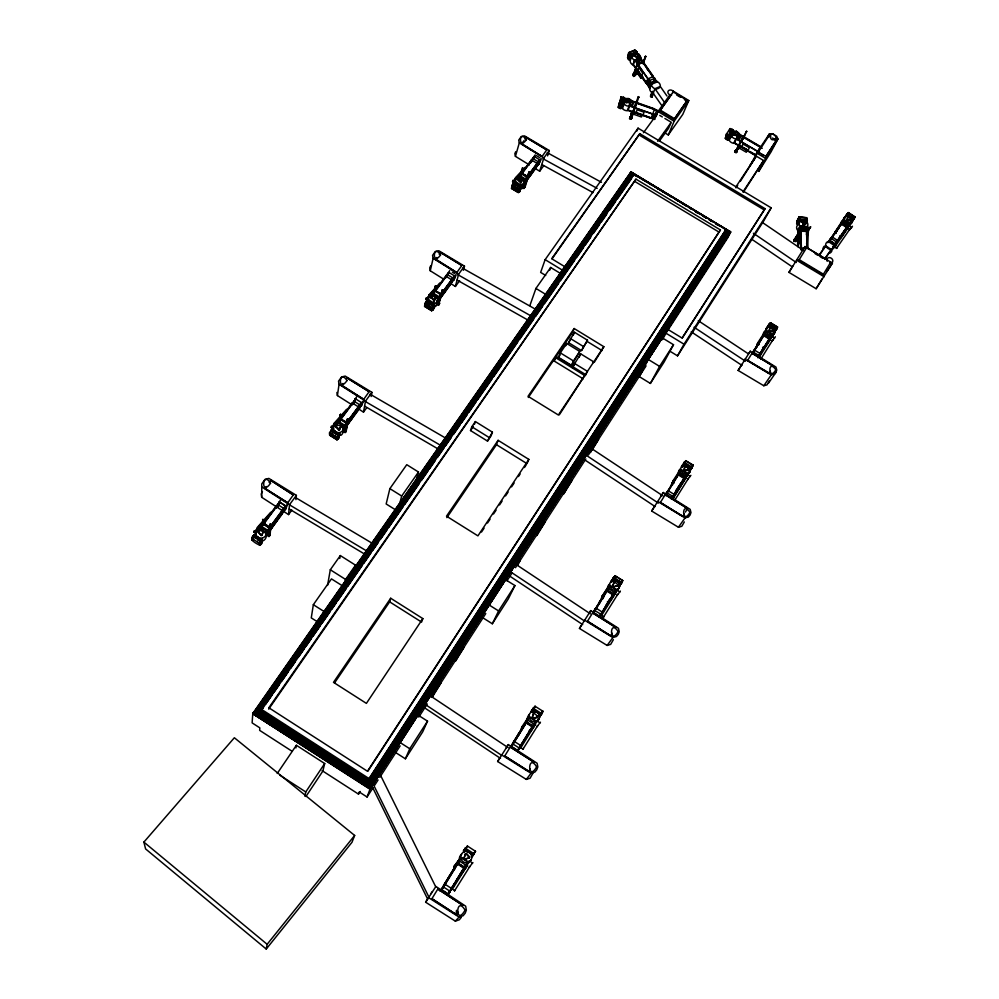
<?xml version="1.0" encoding="UTF-8"?>
<svg xmlns="http://www.w3.org/2000/svg" width="999" height="999" viewBox="0 0 999 999"><rect width="100%" height="100%" fill="white"/><g stroke="black" fill="none" stroke-linecap="round" stroke-linejoin="round"><path stroke-width="1.5" d="M628.521 102.323L627.609 102.285M322.065 770.616L358.491 794.105L359.24 791.97L367.058 797.002L370.08 788.935L369.056 778.583L726.285 229.108L368.693 779.57L261.288 710.414L252.797 713.373L252.123 722.889L259.84 727.871L259.64 730.356L292.158 751.323M353.733 403.658L354.021 400.736L353.097 403.571M354.782 402.247L354.92 399.213L353.921 403.633M647.19 84.391L648.513 79.183M253.883 532.205L253.933 530.968M647.914 85.714L649.4 80.457M650.187 81.955L648.838 87.063L650.187 81.806M654.832 78.184L654.095 80.857L654.657 78.372M256.131 534.04L256.268 531.206L260.677 528.084A5.969 5.532 0 0 1 266.496 532.842L266.283 536.001A5.932 5.507 -0.2 0 1 261.176 541.383M360.139 404.558L360.102 407.642L361.151 403.271L361.176 406.168L361.313 403.221L360.127 407.654L360.152 404.583L359.091 409.066L359.091 405.981L358.291 408.928M358.916 408.978L359.091 405.981L357.917 410.339M257.53 542.057L257.592 540.971M258.242 532.355L258.566 530.706L263.499 530.531L261.95 535.377L261.151 535.514L258.242 532.355L258.566 530.706M258.941 530.382L261.925 525.961M277.048 507.18L261.713 497.315L261.775 483.878L265.01 479.37L268.843 478.396L296.378 495.367L295.916 499.637M259.415 543.206L259.865 545.167L259.415 543.206L261.863 539.76L254.146 534.852C247.677 539.535 255.956 543.369 259.852 545.292L261.688 542.694L261.863 539.76M261.151 535.514L258.291 531.431M253.396 538.673L252.173 540.397L251.698 538.286L261.076 544.443L261.363 539.697M262.075 527.509L262.912 519.38L263.299 524.3M261.401 542.382L262.35 538.174L262.088 543.069L261.076 544.443M261.201 542.382L261.663 539.76L259.103 543.131L259.565 544.979M261.95 535.377L263.499 530.531M262.562 525.536L262.912 519.38M262.899 524.85L263.574 519.792M264.985 488.424L287.749 502.797L264.985 488.424L266.383 486.538M262.912 530.881L262.962 529.945M264.922 523.376L265.035 521.528M270.754 480.369L293.444 495.029L270.754 480.369L269.168 482.505M268.069 534.815L265.771 533.603M268.843 533.978L267.632 535.839L268.431 534.765M270.217 524.025L269.118 534.477L270.217 524.025L270.879 524.438L270.13 535.039L268.931 536.675L270.18 534.315M270.642 513.511L270.729 512.262L257.068 527.684L257.005 528.921L270.654 513.386M267.12 533.716L269.742 535.377L270.879 524.438M275.437 522.227L270.117 530.569M629.432 175.012L630.856 172.015L633.441 175.886L634.29 173.814L261.288 710.414L263.062 707.854M806.63 243.968L807.916 228.609M807.279 245.554L808.466 230.607M280.582 500.024L279.171 501.935L278.908 505.132L278.783 502.522L279.133 505.194M282.592 510.739L265.959 533.279L259.178 528.958L275.849 506.456L282.592 510.739L282.317 513.836L265.759 536.288M283.903 508.479L265.871 532.917L259.653 528.958L277.722 504.557L283.903 508.479L283.641 511.413L266.583 534.552M287.312 504.295L285.901 506.206L285.614 509.378L287.213 505.357M635.963 179.146L268.831 707.779L268.706 709.115L635.963 179.146L720.416 229.932L367.907 771.103M283.441 511.288L288.561 514.585L289.51 504.72L296.378 495.367M427.072 300.412L424.95 303.409L424.612 306.418L431.78 310.851L433.379 308.579L434.627 303.546L428.596 299.812L425.187 303.733L424.925 306.443L431.543 310.527L431.843 307.842L433.966 304.845M620.441 101.249L621.091 96.866L624.6 97.89L620.791 108.741L619.355 108.229L622.926 98.064L625.774 99.151L622.527 108.342L621.091 107.855M329.682 435.227L329.583 432.679L331.893 429.458L339.385 434.153L338.861 437.45L337.138 439.91L329.682 435.227L329.583 432.679L337.075 437.387C337.25 443.693 336.326 434.265 339.385 434.153M331.168 427.522L331.368 426.136M331.031 433.067L330.856 434.303L332.754 433.991M332.242 429.982L333.529 428.746M351.76 404.67L337.425 395.567L339.048 384.328L338.524 381.181L341.546 376.973L345.204 376.086L371.928 392.357L371.141 396.516M332.867 430.519L333.216 428.146A5.732 5.195 8.8 0 1 338.049 423.126A5.732 5.195 8.7 0 1 343.706 427.672L343.132 431.231A5.707 5.17 8.7 0 1 340.884 435.327M369.131 391.695L347.078 377.972L369.131 391.695L363.736 399.313L341.646 385.564L343.019 383.429M335.826 427.072L336.226 425.349L340.959 425.237L339.435 429.945L338.673 430.07L335.826 427.072L336.226 425.349M334.865 436.825L335.052 435.589M338.049 423.126L333.828 426.086L333.366 429.283L331.193 427.385L346.503 410.527M338.986 422.327L340.509 414.298L341.159 414.697L340.372 419.767M339.585 420.404L340.509 414.298M339.76 421.803L341.159 414.697M338.673 430.07L338.836 429.033L335.976 426.024M339.435 429.945L340.959 425.237M330.257 434.078L338.286 439.123L339.772 434.39L331.705 429.333L330.756 430.619M340.434 424.687L340.272 425.736L343.094 427.759L359.94 404.932L353.946 401.186L337.05 423.963M339.31 435.851L339.81 432.692L338.199 435.601L331.293 431.268L332.53 430.157M342.395 585.814L331.468 578.896L313.336 604.695L311.276 617.894L317.245 621.69M339.772 434.39L338.286 439.123M620.953 108.242L618.319 107.505L621.091 96.866L620.379 101.423M445.916 277.635L446.316 275.262M344.967 430.144L343.806 431.93L344.555 430.919L345.816 431.718L346.228 430.931M446.878 276.336L447.215 274.101M447.852 275.037L448.376 272.777M347.602 418.743L345.404 430.394L347.602 418.743L348.239 419.143L346.191 431.206M346.528 426.411L351.648 418.369L351.411 419.792M348.239 419.143L345.954 431.331L343.419 429.745L359.353 408.229L359.94 404.932M347.627 423.151L347.465 423.788M348.326 423.376L348.676 421.303L353.184 415.197L352.822 417.282M351.798 405.257L352.185 402.934L358.728 407.03L358.117 410.502L342.657 431.481M350.437 419.355L350.799 418.856M353.571 403.384L353.946 401.186M295.929 747.914L296.366 745.279L324.7 763.536L322.839 771.116L305.931 796.515M354.695 402.272L355.294 398.701L356.618 396.928M452.36 279.021L451.873 282.53L452.435 279.183M451.748 282.455L454.383 276.461L453.821 279.882M453.658 279.857L454.258 276.386L452.834 281.231M327.56 585.426L330.307 569.767L340.322 555.569L355.532 565.184L354.608 569.467M361.101 404.533L361.476 402.46L344.655 425.237L339.086 421.74L355.944 399.001M363.149 401.011L361.201 406.343L362.937 402.197M363.736 399.313L341.695 385.189M358.279 408.803L363.499 412.112L365.509 401.099L371.928 392.357M266.246 949.05L267.145 944.292L354.657 835.451L234.353 737.749L143.893 842.095L145.592 848.925L266.246 949.05L351.998 842.282L354.657 835.451M339.772 558.466L340.322 555.569M275.924 508.291L276.523 505.569L276.061 508.379M277.06 506.743L277.61 504.045L277.909 506.53M277.922 506.518L278.733 502.634M278.059 506.605L278.696 502.647M512.45 185.402L511.838 188.474L518.231 192.357L518.856 189.298L521.441 185.315L515.609 181.781L512.45 185.402L518.856 189.298M794.455 240.921L794.63 240.085L795.941 240.235L795.391 241.696L795.329 240.11M794.205 239.648L794.03 240.484L795.354 240.634M283.067 509.852L282.23 513.761L284.066 508.141L283.204 512.237M344.955 582.467L345.567 579.432L355.532 565.184M284.066 508.229C284.39 515.334 285.851 505.394 285.327 506.793M519.93 190.572L518.444 192.682L511.525 188.486L512.225 185.065L514.21 182.293M304.857 796.215L305.769 791.945L324.7 763.536M630.669 55.145L629.07 59.515L627.584 57.667L628.696 52.61L635.114 49.95L637.075 52.485M443.494 279.033L430.282 270.791L433.129 258.291L432.555 255.369L435.327 251.511L438.773 250.737L464.485 266.146L463.399 270.267M425.836 299.313L426.198 297.752M424.612 306.418L424.95 303.409L432.155 307.854C431.481 315.035 431.58 305.482 434.278 304.857M439.235 254.333L440.596 252.497L461.825 265.497L456.83 272.552L435.564 259.528L436.863 257.505M425.424 304.083L426.898 300.312L434.652 305.095L433.716 308.966L432.854 310.14L425.124 305.369M426.036 304.158L425.711 305.557L427.51 305.294L427.834 303.908M440.596 252.497L461.825 265.497M430.806 298.177L431.306 296.391L435.789 296.328L434.303 300.886L431.031 297.565M429.907 306.556L429.582 307.942L432.342 309.653L433.766 307.105M432.679 295.042L432.779 294.618A5.47 4.783 14.8 0 1 438.249 298.901L437.262 302.897A5.445 4.758 14.8 0 1 432.829 307.48M433.354 293.694L435.502 285.677L436.113 286.064L434.915 291.084M433.703 293.231L435.502 285.677M434.565 291.558L436.113 286.064M433.578 300.999L433.853 299.825L431.306 296.391M435.277 295.816L435.502 297.515M531.318 161.751L532.08 159.241L530.594 162.924M434.303 300.886L435.789 296.328M432.342 309.653L432.667 308.254M432.854 310.14L434.652 305.095M434.028 305.057L427.322 300.749L426.511 302.135L433.154 306.243L434.627 303.546M416.133 480.531L418.494 472.028L406.755 464.685L389.872 488.636L386.163 503.971L395.154 509.602M533.091 159.353L533.866 156.793L533.216 159.428M437.137 301.835L437.762 299.288L451.998 279.995L445.704 276.111L431.431 295.379M442.32 289.885L438.886 302.847L442.32 289.885L442.932 290.259L438.386 305.332L439.635 303.022M441.358 295.454L441.133 296.341L441.558 295.579M726.61 133.841L725.349 138.449L727.771 139.66M444.13 292.095L443.931 291.97M538.673 161.488L536.113 167.695M537.812 165.434L538.598 161.588M538.573 164.123L539.672 160.315L538.611 164.073M729.158 131.731L729.857 128.896L733.079 130.569M772.939 331.568L773.813 329.857L770.978 327.11L769.592 328.321L769.28 332.143L772.939 331.568L773.813 329.857M444.617 292.719L445.017 291.121M768.755 331.631L770.304 327.21M353.221 403.646L353.808 400.774M353.783 403.546L354.857 399.35M451.998 279.995L451.011 283.866L436.825 303.109M431.83 295.417L447.315 274.525L453.084 278.084L452.147 281.755L441.283 296.478M456.068 274.463L453.833 280.057L455.719 275.786M456.83 272.552L435.664 259.116M450.112 283.154L455.394 286.463L458.603 274.151L464.485 266.146M359.053 409.053L360.252 404.657M399.525 504.32L401.698 496.041L418.494 472.028M688.111 470.342L688.923 468.718L685.976 465.784L684.64 466.87L684.215 471.029L688.111 470.342L688.923 468.718M683.678 470.492L685.264 465.909M637.437 58.504L638.723 54.221L634.752 54.283L634.24 55.657L637.437 58.504L638.723 54.221M729.47 130.819L730.082 128.521L733.291 130.182L729.769 135.552M634.103 56.194L634.752 54.283M612.624 586.45L614.248 581.73L618.019 584.702L617.819 585.414L613.174 587.012L612.624 586.45L614.248 581.73M617.257 586.238L618.019 584.702M529.47 164.96L515.434 156.356L519.318 142.832L518.706 140.11L521.253 136.551L524.5 135.876L549.288 150.512L547.589 155.869M536.962 717.594L537.649 716.146L533.766 713.011L532.092 717.881L532.654 718.481L536.962 717.594L537.649 716.146M532.092 717.881L533.766 713.011M525.024 139.223L526.273 137.537L546.753 149.875L542.107 156.443L521.603 144.081L523.938 140.684M389.647 601.86L390.696 598.251L422.839 618.593L421.59 622.077L389.647 601.86L334.54 682.929M512.537 181.893L513.024 180.195M526.273 137.537L546.753 149.875M511.525 188.486L512.225 185.065L519.18 189.298C517.807 197.065 518.618 187.662 521.153 186.513M512.412 186.101L514.035 182.193L521.515 186.738L519.443 192.033L512 187.512M513.024 186.151L512.574 187.675L514.285 187.45M513.211 185.015L514.035 182.193M515.084 181.756L515.734 179.545L519.505 176.96A5.232 4.396 18 0 1 524.8 181.006L523.476 185.352A5.207 4.383 18 0 1 521.615 188.836M522.589 178.346L521.141 182.742L517.757 180.182L518.331 178.334L522.09 177.859L522.202 179.62L521.715 179.133M463.923 858.641L465.259 854.12L466.458 853.446L469.642 856.955L469.405 857.791L464.498 859.29L463.923 858.641L465.634 853.633M469.018 858.266L469.642 856.955M519.505 177.21L522.44 167.957L523.026 168.319L521.216 173.776L527.172 177.397M516.758 188.411L516.296 189.935L518.956 191.546M521.216 173.776L523.026 168.319M520.454 182.829L520.829 181.556L518.331 178.334M521.141 182.742L521.528 181.468L520.829 181.556M520.879 186.751L514.423 182.63L513.673 183.941L520.079 187.837L520.929 186.576M519.443 192.033L521.441 185.315M456.518 910.289L456.206 912.836M524.338 181.368L523.076 185.539L536.138 167.832L537.45 163.611L531.368 159.94L518.231 177.66L524.338 181.368L537.45 163.611M530.519 162.75L531.368 159.94M846.453 220.579L848.151 216.371L851.26 219.568L850.474 220.767L846.94 221.079L848.151 216.371M850.474 220.767L851.435 219.018M529.008 171.94L524.55 185.976L529.008 171.94L529.607 172.303L525.249 186.576L524.525 187.725L523.364 187.013M527.097 179.021L533.204 170.754M533.129 159.216L535.127 154.845M529.607 172.303L523.901 188.586L525.149 186.289M530.032 176.274L530.569 174.538M766.408 330.294L766.82 328.971M445.529 277.71L446.453 275.374M445.654 277.784L446.303 275.274M446.503 276.373L447.365 274.176M538.424 161.875L524.2 181.131L518.606 177.722L532.854 158.504L538.424 161.875L537.187 165.859L523.014 185.065M541.183 158.516L538.736 164.323L540.746 159.952M448.326 272.877L447.49 275.075L448.364 272.752M542.107 156.443L521.74 143.631M534.577 168.094L539.672 171.229L543.881 157.892L549.288 150.512M651.161 118.307L627.472 110.202L631.081 100.949L656.78 110.015L653.521 119.018L627.872 109.977M653.758 114.186L651.136 118.419L654.607 108.854L630.918 100.499L629.12 105.869L655.169 114.96M652.709 119.081L653.808 114.086M640.596 114.473L641.246 114.498M612.799 580.731L613.324 579.17L611.925 581.918M769.168 325.911L769.605 324.588L776.173 328.571L775.474 329.732L776.173 328.571M470.529 430.557L471.803 426.748L475.374 421.578L492.407 432.142L491.046 435.926L487.512 441.096L470.529 430.557L473.376 426.436M633.965 114.361L634.652 112.575L642.12 115.21L641.42 116.983L633.965 114.361L634.702 112.138M635.888 112.425L654.944 119.168M636.326 112.962L635.839 112.587M474.525 424.138L475.374 421.578M631.093 117.682L631.518 112.612M632.679 111.326L630.057 118.869L630.806 116.796M634.365 107.655L636.126 102.398M632.979 112.213L630.619 119.068L631.368 116.995M636.201 102.972L630.494 117.757M638.299 96.653L638.698 97.378L638.299 96.653L635.814 103.184M634.939 107.855L636.4 101.686L635.214 107.155M621.003 103.809L622.439 104.321L624.65 97.74L623.214 97.24M618.456 107.105L619.88 102.885M621.291 103.908L623.501 97.34M532.479 711.6L533.054 709.914M741.92 364.31L738.136 370.442L763.798 385.739L766.982 384.902L769.267 380.931M768.506 383.154L776.011 372.29L776.772 370.055L775.961 367.07L750.261 351.223L748.676 353.696M683.016 465.472L682.517 466.908L684.852 462.649L682.404 467.207M464.498 851.747L465.122 849.924L464.31 851.635M669.867 351.173L677.534 355.856L763.81 220.767L771.166 207.817L638.061 128.159L545.129 259.653L540.646 272.402L545.691 275.474M529.882 305.569L535.939 288.424L550.661 267.47L560.501 273.464M684.315 521.94L681.817 526.286L678.421 527.247L651.673 511.038L654.495 506.443M531.505 161.688L532.966 158.004L531.618 161.763M532.817 159.278L533.741 156.768M536.076 167.732L537.787 162.687M539.56 160.29L537.824 165.422L539.497 160.389M487.512 441.096L492.407 432.142M549.612 270.379L550.661 267.47M628.633 52.785L631.818 56.281L637.2 54.046L634.79 50.237L628.883 52.685L627.584 57.667M613.386 639.685L610.689 644.367L607.13 645.441L579.457 628.446L581.093 625.786M629.033 56.681L629.894 54.308L630.943 55.345M630.332 55.282L628.671 59.84L627.884 58.704L629.545 54.146L630.332 55.282L637.237 52.41L636.438 51.286M638.948 56.069L639.422 55.607L640.496 58.804A4.983 3.996 20.9 0 0 637.737 53.671A4.983 3.996 20.9 0 0 632.03 55.27L630.294 60.464L629.233 59.453L630.844 55.22L636.675 52.797L630.694 55.444L629.894 54.308M846.428 216.346L846.865 215.147L853.034 219.206L852.035 220.042M634.615 60.04L632.966 64.498L646.078 83.304L647.777 78.896L653.433 76.511L640.272 57.692L634.615 60.04L649.25 80.769L647.627 84.927L633.403 64.51M618.319 107.505L619.043 102.897L624.05 104.271M638.224 53.784L638.211 55.594M533.004 773.126L530.082 778.209L526.311 779.407L497.627 761.513L499.4 758.628M284.153 508.341L284.465 510.701M283.366 512.2L283.117 509.752M636.8 58.591L637.949 57.13M633.354 74.226L639.572 58.804L634.165 73.289L636.9 72.14M639.572 58.804L633.666 74.688L636.9 72.74L636.95 73.901L634.64 75.175L638.448 73.576M622.814 105.582L623.663 103.309A5.057 4.108 21.1 0 1 626.111 98.551A5.057 4.108 21.1 0 1 632.055 101.336L631.868 101.811M640.072 59.178L640.746 57.355M496.466 444.692L498.101 440.322L528.833 459.39L527.01 463.661L496.466 444.692L446.878 517.644M629.857 103.384L630.706 101.586L628.196 98.551L625.824 102.373L630.207 102.922M637.886 70.33L638.885 67.657L642.707 73.127L641.695 75.799M636.95 73.901L637.212 73.189M626.148 102.922L626.323 101.049M627.697 99.888L628.196 98.551M628.371 99.962L628.87 98.626M642.782 62.65L645.654 56.269L643.231 63.961M638.898 73.676L638.623 74.388L637.999 73.489M642.919 63.511L645.654 56.269M632.055 101.336A5.057 4.108 21.1 0 1 629.607 106.106L627.884 110.639A5.032 4.096 21.1 0 1 621.965 107.855M640.734 78.047L641.42 76.224L637.287 70.28L636.6 72.115L640.734 78.047L643.056 77.06M630.531 117.482L631.231 117.345M634.19 107.43L634.452 106.731M638.873 96.866L631.455 118.581M633.091 113.561L633.491 112.525L631.793 111.925L631.043 113.998L632.742 114.598L633.154 113.561L631.393 112.962M636.176 112.388L637.187 109.778L644.08 112.213L643.044 114.81M847.015 215.472L847.477 214.285L846.765 215.297L852.921 219.355L853.646 218.331L852.671 219.193M650.461 82.655L651.585 84.278L657.255 81.881L656.118 80.257L650.461 82.655L648.713 87.125L649.837 88.736L651.485 83.729A5.007 4.046 21.8 0 1 656.83 81.468A5.007 4.046 21.8 0 1 660.289 86.426L666.945 95.966M650.936 82.992L636.638 62.5L641.42 60.502L655.731 80.956L650.936 82.992L649.412 86.901L635.164 66.458M651.635 95.504L651.997 97.128L650.461 96.016L652.06 91.983M636.95 130.944L638.061 128.159M650.549 96.678L652.672 91.321M651.223 97.103L653.358 91.746M662.275 106.281L653.159 93.207L654.957 88.711A5.007 4.046 21.8 0 0 660.289 86.426L654.957 88.711A5.007 4.046 21.8 0 1 651.485 83.729M651.997 97.128L653.608 93.107M519.755 190.459L520.267 189.198M552.122 258.741L639.81 133.679L765.059 208.666L682.292 337.962M583.241 378.871L554.083 360.964L555.456 357.58L584.752 375.562L559.328 414.81M555.257 358.778L556.181 356.518L585.451 374.488M655.744 117.02L658.004 111.513L670.154 94.505M558.478 357.342L560.314 352.872L566.708 343.456L579.782 351.473L571.528 365.347L558.478 357.342L560.064 354.995M659.889 110.839L673.176 91.908L687.275 100.4L674.05 119.393L659.889 110.839L671.116 95.117M565.771 345.716L566.708 343.456M594.305 362.25L603.858 346.703L574.138 328.521L572.489 332.48L528.309 397.477M568.518 342.632L574.462 332.255L587.499 340.222L581.505 350.587L568.518 342.632L571.041 338.923M672.851 92.695L673.176 91.908M573.301 335.052L574.462 332.255M451.223 889.535L450.799 890.097M450.324 891.358L449.725 891.857M448.976 893.231L448.364 893.743L450.274 891.433L443.106 886.737C440.871 889.035 446.203 882.891 443.618 885.526L459.877 858.803M452.46 279.071L450.824 283.704M520.079 187.837L520.604 186.588M674.05 119.393L687.275 100.4M664.298 132.53L668.281 134.94L674.138 121.254L688.798 100.524L672.764 90.859M571.528 365.347L573.438 360.914L579.782 351.473M572.864 366.608L580.656 353.846L593.768 361.875L593.231 362.662M688.798 100.524L682.792 114.361L668.281 134.94M261.501 542.569L262.188 540.983M581.505 350.587L587.499 340.222M579.195 357.192L580.656 353.846M433.154 306.243L433.753 304.895M395.567 752.509L405.369 758.79L409.777 748.738L427.535 721.153L417.57 714.797M433.591 694.355L432.654 696.503L441.171 682.642M338.199 435.601L338.861 434.128M337.737 438.623L338.686 437.337M515.734 151.673L514.835 153.659L515.434 156.356M427.535 721.153L422.739 731.78L405.369 758.79M670.716 123.526L668.468 128.459L659.402 141.059M456.693 658.641L455.669 660.926L464.11 647.19M585.327 375.661L587.449 371.366L574.3 363.299M440.297 890.958L442.095 888.748M443.219 886.9L440.447 891.058M430.706 265.759L429.72 267.907L430.282 270.791M687.712 516.77L688.011 516.146M262.425 491.533L261.226 494.018L261.713 497.315M726.473 134.053L729.994 128.696M796.977 221.291L799.163 216.82L806.892 217.72L807.13 220.729M520.292 560.377L517.457 565.409M727.996 139.311L729.307 140.06L734.19 131.631L731.643 130.045L726.198 139.336L727.509 140.11L729.832 135.514L726.56 133.878L725.349 138.449L726.748 136.314M802.309 220.517L799.387 220.18L799.337 218.856L799.687 220.217L797.264 223.689L797.652 225.05L799.874 221.378L806.355 222.14L806.493 217.844L799.362 217.008L797.277 221.316L797.464 223.539M738.486 133.441L739.872 134.927A5.045 4.083 25 0 0 734.627 131.094A5.045 4.083 25 0 0 731.043 135.115L728.883 139.498A5.02 4.071 25 0 0 734.115 143.332L739.023 134.378L761.163 147.377M481.805 617.132L492.32 623.763L498.601 610.951L514.935 585.564L505.319 579.532M733.353 134.628L736.463 131.344L738.224 134.728L737.587 136.014L733.353 134.628L736.463 131.344M538.086 532.879L536.738 535.614L544.942 522.29M733.553 135.202L733.99 133.329M736.475 132.855L737.112 131.556M754.819 158.504L749.75 166.071L760.551 146.591L738.96 133.903L733.79 142.832L755.331 155.482M737.137 136.376L738.224 134.728M514.935 585.564L508.329 598.863L492.32 623.763M565.172 491.033L563.723 493.906L571.84 480.719M735.714 151.086L742.881 136.813M737.961 146.865L738.461 145.854L740.022 146.766L738.91 148.689L737.362 147.777M736.238 151.398L746.503 131.256L743.805 137.825M738.224 147.402L738.561 148.052L736.663 149.875M740.409 146.541L739.547 148.264L746.328 152.26L747.215 150.537M590.534 452.472L592.07 449.463M598.563 439.423L592.157 449.962M767.294 137.887L769.38 133.916L772.289 133.691L776.66 136.201L777.946 138.998L770.878 152.16L758.716 171.416L765.671 158.404L777.946 138.998M768.643 136.301L770.704 136.95M662.387 339.685L668.144 329.583L682.105 338.074L765.059 208.666M668.144 329.583L667.519 330.781L728.021 237.35L730.619 231.98L631.443 172.103L254.358 712.424L369.967 786.887L730.057 231.381L725.237 231.069M269.73 535.589L270.142 534.802L267.545 533.179M743.356 192.308L763.611 160.527L756.255 156.144L740.259 181.418M776.385 140.322L765.734 156.743L776.385 140.322L772.502 138.024M448.451 893.606L451.261 889.472M659.59 366.383L648.314 359.49L639.335 376.673L650.374 383.429L659.59 366.383L673.513 344.717L662.3 337.887L649.138 358.216M437.849 303.659L438.274 302.884M438.536 304.72L438.948 303.946L437.737 303.197L437.312 303.971L438.723 304.87L437.512 304.121M439.061 304.408L439.485 303.634M673.513 344.717L664.06 362.1L650.374 383.429M524.1 187.912L524.525 187.15L523.351 186.438L522.927 187.2L524.213 188.149L522.727 187.874L523.563 186.351M763.86 348.389L762.549 347.827M518.506 749.337L519.617 748.126L518.593 749.487M647.077 84.528L649.338 80.519L654.432 78.584L640.147 58.142L634.952 60.302L633.066 65.072A4.958 3.984 20.9 0 1 630.332 59.952M444.405 884.964L441.57 889.21L455.981 865.846M647.976 85.814L650.237 81.806M677.534 355.856L684.015 344.193L771.166 207.817M462.237 871.465L461.95 871.827M511.9 745.117L512.837 743.793L511.513 745.903L529.37 717.157L535.814 721.253L517.969 750.037L519.455 748.076M608.915 602.01L607.429 601.523M757.217 344.343L758.328 345.254L758.79 344.505M758.516 344.967L757.304 344.23L758.154 342.844M673.426 480.844L672.327 482.617L673.588 483.391M601.76 597.514L602.722 598.876M602.722 596.003L601.71 597.627L603.009 598.451M522.639 726.41L521.316 728.521L521.665 728.009M830.931 238.474L828.546 241.808L831.73 237.1L828.833 241.758M437.837 889.06L462.699 905.231L437.837 889.06L431.918 898.688L456.818 914.909L458.416 912.262M798.988 219.792L796.578 223.776L798.938 218.469L798.988 219.792L807.317 220.754L807.254 219.43M473.426 853.533L471.728 856.343L472.852 854.919L465.072 849.987M475.137 851.148L472.152 856.805L473.126 855.206M473.214 855.069L475.499 851.285L467.27 845.953L463.798 851.298L464.935 849.425M792.756 266.196L788.948 272.365L816.133 288.723L822.152 278.783M816.133 288.723L832.504 262.974L826.835 271.428M510.264 747.027L534.265 762.324L510.264 747.027L504.745 755.993L528.796 771.328L530.269 768.893M592.607 612.911L615.746 627.409L592.607 612.911L587.474 621.241L610.664 635.776L612.212 633.266M685.376 512.125L687.562 508.503L665.184 494.68L660.389 502.472L682.804 516.321L684.278 513.936M752.022 353.234L773.476 366.258L752.022 353.234L747.602 360.402L769.093 373.464L770.479 371.203M799.312 222.627L800.561 220.579A5.145 4.221 28.7 0 1 806.967 222.028A5.145 4.221 28.7 0 1 806.418 227.622L807.404 226.423M806.643 247.652L798.788 260.377L822.989 274.912L830.781 262.125L806.643 247.652L806.205 248.351M472.689 854.907L473.663 853.308L471.416 856.23M801.772 222.253L802.959 220.679L806.78 222.552L803.521 225.786L802.234 221.878M807.866 248.714L806.93 226.611L800.112 225.811L797.514 230.257A5.12 4.208 28.7 0 1 798.076 224.675M467.532 846.228L464.16 851.435M450.586 889.934L448.976 892.582L467.807 862.112L461.138 857.779L441.471 890.146M452.197 887.299L454.607 883.353M456.206 880.706L462.637 870.166M450.849 890.196L468.344 861.95L461.063 857.229L443.556 885.451L444.38 884.989M465.971 866.133L466.845 866.383L456.918 880.444M461.8 871.515L466.133 865.921M461.613 871.752L462.312 872.214L466.845 866.383M803.258 225.986L795.516 239.186L803.258 225.986L794.018 239.96L794.08 241.546L794.592 239.023M802.859 225.562L803.596 224.363L802.959 220.679M798.076 240.147L794.48 239.735L802.597 225.911M802.821 223.951L803.833 224.313M618.868 586.101L620.292 583.766M618.681 586.138L622.439 580.506L615.359 576.073L613.249 579.358M689.672 470.017L692.881 465.172L686.038 460.939L683.728 464.535M773.551 332.854L777.259 327.023L770.704 323.039L768.194 326.96M540.946 714.335L542.981 711.3L539.385 716.895L542.981 711.3L535.039 706.243L531.468 711.862L535.039 706.243L533.703 708.291M620.029 585.264L619.193 586.625L621.902 582.492L621.066 583.853L612.799 578.683L613.648 577.322L610.976 581.468L611.813 580.119M691.47 468.119L693.256 465.209L685.751 460.764M541.071 714.884L541.97 713.398L539.51 717.107L541.071 714.884L532.504 709.427L530.993 711.688L533.416 707.954L532.504 709.427M464.547 849.45L465.522 847.851L463.324 851.086L464.547 849.45L473.426 855.194M454.582 867.194L454.283 866.108L458.266 860.826L458.978 861.275L455.157 866.308M453.883 866.745L458.266 860.826M460.015 859.265L457.355 863.536L464.485 868.156M803.521 225.786L806.78 222.552M806.58 221.953L806.043 223.751M798.401 236.701L797.427 238.299L797.702 245.242L798.688 243.656M798.438 236.775L799.874 234.428L800.137 240.846L798.688 243.182M497.627 761.513L508.366 744.592L537.1 763.224L537.837 766.92L536.775 769.767L534.865 772.065L531.043 773.288L526.311 779.407M579.457 628.446L590.746 610.614L618.468 628.284L619.23 631.73L618.281 634.353L616.495 636.463L612.874 637.549L607.13 645.441M651.673 511.038L663.373 492.519L690.184 509.353L690.971 512.574L690.109 515.022L688.436 516.97L685.002 517.944L678.421 527.247M738.136 370.442L750.261 351.223M683.366 464.485L682.055 466.62L685.838 460.639L683.453 464.36M762.599 349.076L764.135 346.503M758.616 355.744L764.235 346.603M678.396 486.775L675.948 490.759L676.798 489.498M758.253 356.543L770.329 336.9L765.009 333.666L752.484 353.796M671.715 497.927L673.276 495.379M674.849 492.832L676.41 490.284M677.971 487.737L680.294 483.766M605.544 606.068L607.742 602.397M609.452 599.687L608.903 600.112M671.827 498.251L685.289 476.061L679.745 472.627L665.571 495.579M759.078 356.056L772.439 334.565L773.189 334.827L766.158 330.744L752.01 353.496L754.233 350.499L752.672 352.647M599.05 617.045L614.273 592.27L608.541 588.673L593.269 613.411M764.385 347.727L767.819 342.133L766.42 344.28M600.099 615.634L602.497 611.738M604.083 609.153L610.464 598.763M682.242 481.905L672.539 497.702L687.549 473.514L681.006 469.468L666.221 493.693M764.322 347.065L765.209 346.978M594.193 610.739L609.902 585.314L616.67 589.56L600.911 614.947L602.672 612.35L595.854 608.054L594.13 610.689M679.757 485.464L680.381 485.851L680.069 484.965L688.274 472.727M690.634 467.969L691.695 466.87L690.921 468.144L684.065 463.911M532.43 727.135L517.607 751.123M615.696 591.271L616.021 592.232L615.696 591.271L609.477 600.536M614.085 577.922L621.166 582.342L620.329 583.703L613.249 579.283M774.525 332.267L773.813 333.416L776.91 328.609L776.211 329.77L768.543 325.112L766.183 328.783L769.255 323.963L768.543 325.112M520.654 746.428L519.617 747.839L536.326 721.078L529.308 716.608L512.674 743.368L523.851 725.262M541.233 713.186L538.973 716.633M609.19 600.961L609.827 601.373L616.358 591.683M690.309 470.167L689.535 471.428L692.282 467.22L684.29 462.287M687.112 474.363L687.437 475.262L686.8 474.875M461.338 917.332L459.303 919.792L455.332 921.128L425.636 902.222L428.646 897.302M430.856 893.718L431.968 891.895M529.258 731.78L529.92 732.205L535.402 724.287L534.715 723.85L532.917 726.448L526.048 722.065M425.636 902.222L435.901 886.45L465.659 906.168L466.346 910.139L465.184 913.223L463.136 915.721L459.103 917.082L455.332 921.128M535.402 724.287L534.353 724.45L529.495 731.43M798.676 237.899L798.676 237.7M682.354 465.259L681.58 466.508L684.452 462.038L683.666 463.299L691.658 468.231M666.058 493.668L667.981 490.571L674.562 494.655M686.038 460.939L682.417 466.67M769.093 325.649L770.704 323.039M522.689 727.035L527.822 719.455L527.135 719.018L527.447 720.042M603.446 595.491L599.388 602.085L600.436 600.474M615.359 576.073L611.813 581.68M680.681 470.379L680.044 469.992L680.681 470.379L673.751 481.043L673.101 480.656L673.426 481.543M665.809 494.517L681.056 469.98L687.062 473.688L671.69 498.563M525.437 722.677L527.834 718.793M605.069 593.581L593.081 613.011L609.952 585.839L616.171 589.735L599.3 616.932M601.997 596.44L608.391 586.688L609.04 587.1L608.054 587.237L601.997 596.44L602.634 596.853M672.302 485.139L672.627 484.627M511.6 746.328L523.164 727.609M523.389 727.235L524.962 724.687M603.633 597.09L603.896 596.203M832.679 248.139L834.365 245.429M834.402 245.629L828.446 241.608L829.495 240.135L835.426 244.068M836.588 242.02L831.018 238.349M807.816 228.771L808.79 227.185M788.948 272.365L805.057 246.516L827.272 259.84M759.178 343.868L757.642 343.007L758.528 342.907M766.121 331.168L765.796 330.332L771.965 334.74L759.115 355.656L753.308 352.123L766.208 331.231M752.771 352.834L761.613 338.524M522.465 727.447L521.803 727.022L522.827 726.86M833.666 246.678L837.524 240.934L833.491 246.678M806.618 232.143L810.614 226.848L806.643 232.667M806.355 234.278L810.614 226.848M455.032 890.271L454.557 890.846L452.522 889.035L467.744 864.709L467.245 865.334M454.557 890.846L469.842 866.458L469.33 867.082M759.652 356.643L771.228 338.124M672.739 498.938L686.5 476.91L672.739 498.938L674.712 500.299L675.449 499.2M760.664 359.353L773.064 339.51L772.115 340.959M603.558 617.007L601.598 615.446L615.746 592.794M674.637 500.424L688.398 478.396L687.549 479.657M802.734 250.2L805.057 246.516M798.788 260.377L799.212 259.69L823.438 274.226L822.989 274.912M521.553 728.184L522.527 726.585M763.948 348.276L764.61 347.177L762.986 349.862M679.42 486.65L680.019 485.639M593.431 612.287L595.566 608.716L593.069 612.624M608.866 602.135L609.727 600.711M528.971 732.916L529.458 732.155M511.75 745.042L512.699 743.706M665.147 495.204L667.856 491.221L665.272 495.292M666.895 492.782L673.289 496.59L671.578 499.1L674.175 495.142L671.515 498.913M454.158 867.107L453.671 867.869L455.069 868.768M454.27 866.832L454.757 866.071M767.831 326.935L770.516 322.727L777.634 327.035L771.453 336.363L772.277 336.576L774.475 333.241L773.651 333.029M767.919 326.785L770.516 322.727L767.394 327.684M594.667 610.464L601.273 614.472L599.787 616.296M595.629 608.903L593.244 612.287L594.742 610.352M461.363 872.864L461.85 872.102M743.918 361.114L745.504 358.641M828.671 241.895L831.643 237.238M757.904 357.654L760.289 354.195L758.765 356.206M512.624 743.83L519.555 748.226M513.661 742.145L510.864 746.802L513.886 742.095M511.775 745.529L510.801 746.902M757.642 343.007L765.796 330.332M771.041 335.552L771.29 335.164A5.32 4.508 30.4 0 0 775.062 330.644A5.32 4.508 30.4 0 0 769.567 326.473A5.32 4.508 30.4 0 0 765.796 330.981L763.373 334.727A5.295 4.495 30.5 0 1 764.972 331.031M768.381 326.498L769.605 324.588M757.492 343.943L756.93 344.805L758.341 342.557L757.791 343.419L758.978 344.218M674.175 495.142L671.44 499.113M370.03 789.235L730.619 231.98L630.856 172.015L252.685 713.636L370.03 789.235L730.619 231.98L370.08 788.436L252.685 713.636L253.122 713.086L370.08 788.436M367.058 797.002L372.989 787.836M374.687 785.214L378.084 779.969M379.782 777.347L400.137 745.903M418.793 717.07L427.272 703.97M431.506 697.414L485.776 613.561M506.98 580.794L512.075 572.939M515.459 567.694L585.851 458.928M588.386 455.007L646.053 365.896M760.039 340.397L761.438 338.249M756.605 345.966L757.991 343.831M758.616 342.794L766.408 330.706M747.602 360.402L769.342 373.102M752.01 353.496L754.282 349.975L760.601 353.821L759.065 356.156M755.968 348.189L756.917 346.728M661.038 496.128L663.373 492.519M612.949 579.17L615.147 575.786L622.802 580.581L619.08 586.388L622.727 580.694M599.949 616.346L601.273 614.46M599.725 616.808L602.11 612.799L600.699 614.822M442.033 888.511L441.383 889.197L441.983 888.586M746.403 149.838L745.953 149.363M726.261 230.956L368.981 780.893L259.952 710.701L633.129 174.962M729.545 231.169L369.83 785.876L255.245 712.062L631.768 172.402M730.419 231.656L370.042 787.736L253.646 712.762L631.131 171.978M770.254 328.209L770.978 327.11M769.28 332.143L769.992 331.044L773.663 330.469M774.725 330.931L777.259 327.023M774.999 331.094L777.534 327.185M747.027 131.568L746.503 131.256M740.659 141.383L743.681 136.751M741.183 141.683L744.193 137.063M739.859 145.667L735.714 152.497L736.812 150.574M738.736 147.715L736.475 151.249L736.138 150.612M720.416 229.932L367.47 771.253L268.831 707.779M358.491 794.105L360.189 791.495M672.802 481.156L680.044 469.992M824.65 259.003L831.33 249.513A5.17 4.233 29.9 0 0 834.515 244.992A5.17 4.233 29.9 0 0 828.92 241.283A5.17 4.233 30 0 0 825.736 245.791L823.164 249.75A5.145 4.221 30 0 1 824.362 246.141M827.796 242.745L843.968 219.693L849.862 223.576L833.94 245.904M835.501 232.492L834.927 232.13L843.88 218.419L844.729 218.981M673.101 481.343L673.588 480.594L672.165 482.867L672.652 482.117M679.183 471.928L680.606 469.755A5.569 4.945 32.1 0 1 684.715 464.785A5.569 4.945 32.1 0 1 690.421 469.23A5.569 4.945 32.1 0 1 686.325 474.213L688.411 473.638L689.785 471.978L688.923 471.753M834.128 233.978L835.639 231.431M834.989 232.755L835.601 231.818M835.901 231.868L844.455 218.793L843.88 218.419M845.142 217.42L848.426 212.587L855.107 216.97L852.259 221.241M670.928 485.526L672.152 483.666M845.241 217.645L847.477 214.285M665.184 494.68L687.562 508.503M758.84 356.406L760.077 354.245M520.504 746.365L517.457 751.023M518.493 749.962L517.457 751.048M449.538 891.832L450.312 891.383L449.637 892.007M738.748 140.122L741.37 136.114L762.212 148.351M660.389 502.472L682.804 516.321M665.659 494.817L666.907 492.907M589.21 612.974L590.746 610.614M848.014 217.52L848.8 216.321M534.028 708.453L535.277 706.53L531.83 711.962M690.546 468.743L692.881 465.172M690.833 468.918L693.169 465.347M728.546 135.215L732.342 129.445M768.88 135.864L758.204 152.26L765.971 156.319M685.976 465.784L684.64 466.87M764.697 346.503L772.577 334.453M846.94 221.079L847.726 219.88L851.26 219.568M848.263 220.167L848.738 220.017M764.922 347.44L773.189 334.827M743.031 191.783L763.611 160.527M846.24 215.909L848.426 212.587L846.29 215.834M684.215 471.029L684.852 470.067L688.748 469.38M602.434 596.428L602.859 595.791L601.423 598.064L601.848 597.414M608.216 587.524L609.465 585.639A5.782 5.32 34.8 0 1 613.848 580.269A5.794 5.32 34.7 0 1 619.742 584.952A5.782 5.32 34.7 0 1 615.359 590.334L617.607 589.61L619.055 587.824L615.896 592.132M608.116 588.024L609.303 586.213M824.575 259.353L831.33 249.513A5.157 4.233 29.9 0 1 825.736 245.791L819.03 255.269M841.633 236.251L840.771 237.475L840.009 236.338L839.709 237.175M602.921 596.415L609.04 587.1M832.567 247.952L849.4 223.739L843.993 220.167L828.533 242.307L842.756 222.365L847.751 225.649L833.278 246.391M621.003 582.679L622.439 580.506M847.227 214.972L848.588 212.912L854.744 216.97L850.811 222.752M608.266 588.399L609.952 585.839M832.854 247.964L837.836 240.647L831.905 236.738M841.945 234.128L842.994 232.53M848.75 224.051A5.12 4.158 29.8 0 1 843.618 219.88A5.12 4.158 29.8 0 1 847.402 215.934A5.12 4.158 29.8 0 1 852.534 220.105A5.12 4.158 29.8 0 1 848.75 224.051L850.586 223.863L851.847 222.54L851.061 222.302M840.097 237.725L850.236 222.602L850.811 222.989L850.236 222.602M840.971 237.163L840.359 238.099L841.258 236.751L840.134 236.001L839.635 236.726M849.013 224.875L835.276 244.38M587.474 621.241L610.664 635.776M774.4 338.199L775.361 336.75M835.776 245.504L834.752 247.053L848.463 227.248L847.414 228.821M841.195 236.263L841.757 236.638L854.744 216.97M599.213 603.646L599.937 602.547M853.483 219.268L850.961 223.077L855.107 216.97L853.483 219.268L846.802 214.872M735.589 187.325L756.255 156.144M735.963 187.887L737.687 185.302M665.159 495.117L667.732 491.146M665.297 495.192L667.856 491.221M848.176 227.497L851.847 222.54M614.997 581.593L613.698 582.567M837.487 246.903L836.463 248.451L850.174 228.634L849.125 230.207M689.834 469.68L691.695 466.87M599.587 616.733L602.172 612.986M422.839 618.593L366.396 703.383L333.491 682.342L390.696 598.251M528.833 459.39L477.922 535.864L446.503 516.183L498.101 440.322M603.858 346.703L558.379 415.01L528.034 396.303L574.138 328.521M481.518 532.03L484.09 528.159M487.524 523.001L490.097 519.13M493.531 513.973L496.103 510.102M499.537 504.932L502.11 501.073M505.544 495.904L508.129 492.032M511.563 486.875L514.135 483.004M518.431 476.56L520.142 473.976M524.438 467.532L526.148 464.947M757.954 357.53L760.264 354.22M837.524 240.946L832.729 247.764M681.343 483.528L682.592 481.668M690.122 470.167L692.432 466.97M851.423 227.797L852.472 226.224M677.584 489.647L678.821 487.799M679.083 487.15L679.582 486.413M680.381 485.851L687.749 474.762M613.174 587.012L617.819 585.414M686.475 476.548L689.785 471.978M506.181 747.864L508.366 744.592M830.319 262.799L830.781 262.125M540.696 714.06L542.619 711.201L539.135 716.62M769.38 133.916L756.593 153.009L765.671 158.404M533.116 709.702L531.655 711.987L533.291 710.202M521.803 727.022L527.135 719.018M687.637 479.532L690.896 475.362M537.35 721.066L534.927 721.94A6.031 5.769 42 0 0 539.635 716.096A6.031 5.769 42.2 0 0 533.553 711.138A6.031 5.769 42.2 0 0 528.833 716.97L527.297 719.268A6.006 5.744 42.5 0 1 529.433 714.56M572.39 367.719L574.75 364.185M518.281 734.178L519.155 732.904M614.772 592.007L615.559 589.472M614.847 592.257L616.67 589.56M518.394 735.351L518.981 734.477M610.314 599.812L611.4 598.201M277.223 773.488L296.366 745.279M595.579 608.703L594.33 610.814M504.745 755.993L528.796 771.328M608.578 602.559L609.015 601.922M606.268 606.405L607.342 604.807M609.827 601.373L616.021 592.232M534.552 712.849L533.304 713.686M554.083 360.964L554.795 359.915M601.523 615.546L602.247 614.497M834.527 233.354L835.189 232.442M532.654 718.481L537.425 716.92M616.97 595.441L617.707 594.355L603.483 617.12L604.208 616.071M619.63 592.17L620.379 591.071M763.798 385.739L771.253 374.9L774.475 374.051L776.011 372.29M538.661 716.445L540.022 714.472M528.946 731.305L529.557 730.431M533.953 724.163L534.565 723.276M534.815 723.251L536.326 721.078M529.857 730.843L531.406 728.608M265.734 704.02L271.965 695.067M273.751 692.519L279.096 684.839M281.768 681.006L287.999 672.052M290.672 668.219L295.117 661.825M298.676 656.705L304.021 649.038M305.806 646.478L311.151 638.811M312.924 636.251L320.042 626.023M321.828 623.463L329.845 611.95M331.618 609.39L336.076 602.996M337.849 600.436L345.866 588.935M347.652 586.376L361.888 565.909M363.673 563.361L370.791 553.121M372.577 550.574L377.922 542.894M380.594 539.06L386.825 530.107M388.599 527.547L402.847 507.092M404.632 504.532L418.868 484.065M421.541 480.232L427.772 471.278M429.558 468.731L434.902 461.051M437.574 457.217L443.806 448.264M445.579 445.704L450.924 438.037M453.596 434.203L459.827 425.249M461.613 422.689L466.945 415.022M468.731 412.462L475.849 402.235M477.634 399.675L491.883 379.208M493.656 376.648L501.673 365.147M503.459 362.587L517.694 342.12M519.48 339.573L533.728 319.106M535.501 316.546L542.632 306.318M544.405 303.758L558.653 283.304M560.439 280.744L574.675 260.277M576.46 257.73L583.578 247.49M585.364 244.942L590.709 237.263M593.381 233.429L599.612 224.475M601.386 221.915L606.73 214.248M609.402 210.414L615.634 201.461M617.419 198.901L631.655 178.446M529.807 731.58L530.706 730.294M537.974 718.88L538.911 719.118L537.499 721.153L534.727 722.277M525.424 738.736L526.298 737.474M529.92 732.205L535.576 724.113L520.841 747.677L521.428 746.84M431.543 310.527L433.141 308.254M851.747 222.327L851.023 223.351L854.37 218.356L853.646 219.38L846.453 214.648L847.177 213.624L843.868 218.631L844.58 217.607M599.737 616.383L602.235 612.887M336.875 439.585L336.763 437.337L339.073 434.115L332.168 429.77L329.857 433.004L329.995 435.264L336.875 439.585L338.599 437.137M639.81 133.679L551.685 258.716L565.471 267.108M840.009 236.338L839.522 237.05L840.559 237.787M536.987 726.635L537.599 725.761L522.864 749.337L523.451 748.501M537.05 726.548L540.471 722.19M253.696 538.736L252.485 540.459L251.985 538.598L254.433 535.164M834.927 232.13L835.788 232.093M829.395 240.584L841.395 223.476L847.164 227.273M818.993 255.644L822.327 250.924M829.158 241.858L831.767 238.162M836.138 231.993L838.748 228.296M835.089 233.604L836.613 231.468M848.588 212.912L846.952 215.197L853.121 219.256M510.651 746.815L511.65 745.404M657.629 141.234L671.278 122.29L664.884 118.469M643.443 132.742L657.205 113.898M288.561 514.585L291.833 510.102M363.499 412.112L366.558 407.929M455.394 286.463L459.602 280.719M539.672 171.229L543.543 165.934M287.749 502.797L293.481 494.692M520.716 187.824L521.515 186.738M261.251 541.396L262.262 540.022L253.958 534.74L252.934 536.113M346.316 430.382L345.067 432.729L346.316 430.831L343.806 429.245M442.932 290.259L441.97 290.347M454.47 275.824L439.061 296.715L433.691 293.406L449.15 272.552M437.637 299.013L453.084 278.084M358.728 407.03L343.194 428.084L340.559 426.423M534.977 168.356L538.511 163.561L539.685 159.803L525.486 179.033L520.317 175.886L518.269 177.947M438.224 300.125L444.543 291.546M447.252 287.874L453.583 279.295M345.055 427.085L347.839 423.276M350.337 419.917L355.632 412.737M358.279 409.153L360.926 405.569M436.763 302.622L439.473 298.938M274.101 523.576L274.513 522.789M267.382 532.904L274.5 523.026M279.046 517.107L281.73 513.461M283.516 511.026L285.314 508.591M438.199 303.197L437.162 304.583L438.424 302.272L439.56 303.321M449.775 270.592L448.563 272.228L454.857 276.099M435.002 290.684L440.846 294.967M336.613 423.951L352.185 402.934M520.317 175.886L534.552 156.693M260.639 541.271L253.521 536.738L255.881 534.065M340.509 418.831L340.135 419.343L346.566 423.376M522.44 167.957L522.714 168.744M341.646 385.564L342.957 383.803M435.564 259.528L436.775 257.917M521.603 144.081L522.714 142.595M630.706 101.586L626.66 101.586M757.617 152.372L755.381 155.357L757.654 152.447M469.443 861.837L466.845 862.911A6.344 6.181 72.6 0 0 471.89 856.555A6.344 6.181 72.8 0 0 465.609 851.298A6.344 6.181 72.6 0 0 460.551 857.641L459.315 859.277A6.319 6.144 73.1 0 1 461.625 854.195M454.657 866.195L453.771 867.744M454.77 866.945L458.578 861.925L457.879 861.463M454.27 867.894L454.97 866.97M431.918 898.688L456.818 914.909M449.525 875.636L450.212 874.737M465.259 854.12L466.458 853.446M464.498 859.29L469.405 857.791M440.234 890.858L441.358 889.41L448.701 894.192M473.002 854.145L473.663 853.308M466.208 864.46L466.695 863.835M467.12 863.486L468.344 861.95M469.38 867.02L472.452 863.148L469.58 860.751M468.294 863.286L471.128 859.714L469.967 861.175L468.993 860.938M461.65 872.676L462.375 871.777M535.939 723.089L538.911 719.118M472.402 863.211L472.902 862.574M617.032 595.342L619.705 592.057L617.32 590.159M771.016 338.087L772.277 336.576M772.202 340.821L774.5 338.062L772.264 336.363M773.214 334.74L774.475 333.241M336.188 424.587L340.322 419.98M439.473 284.44L425.874 299.151L428.096 300.899M524.712 168.856L512.587 181.718M257.018 528.796L253.883 532.08L256.243 534.015M849.225 230.057L851.523 227.647L848.401 225.1M620.029 583.528L621.166 582.342M430.282 295.854L428.796 297.377L427.947 300.974L428.808 301.186M539.148 715.846L540.397 714.585L532.991 710.002M619.243 584.765L620.404 583.603M691.008 468.007L689.909 469.08L683.691 465.247L684.153 463.786L691.108 468.081M775.561 329.583L774.55 330.557L768.581 326.935L768.993 325.599L775.661 329.645M253.521 536.738L254.832 535.551M426.511 302.135L427.659 301.136M513.673 183.941L514.735 183.017M269.33 536.126L268.032 535.302M614.722 591.371L617.345 590.347M346.278 430.656L342.869 428.796M525.049 186.626L523.663 186.014M637.212 72.59L633.503 74.475M636.863 73.664L633.816 74.925L634.003 75.737M634.19 75.087L633.104 75.537L632.929 74.725L634.59 74.013L634.827 75.986L633.416 75.986L635.089 75.275L634.902 74.463M639.397 73.476L638.761 74.026M639.884 59.253L639.023 59.028M645.978 56.718L645.104 56.493M637.574 64.161L643.681 61.576L638.161 63.886M637.886 64.61L643.406 62.3M629.695 54.371L636.6 51.511M632.355 112.125L631.605 114.198M631.306 113.299L632.017 113.162M632.517 113.362L633.229 113.212M632.18 114.398L632.929 112.325M629.745 117.982L630.456 117.832L629.969 117.283M630.968 118.032L631.668 117.894M261.201 534.59L262 534.44M338.836 429.033L339.598 428.908M433.853 299.825L434.59 299.712M736.076 135.302L734.952 135.302M738.985 146.154L737.886 148.077M737.699 147.103L738.386 147.078M738.985 147.465L739.672 147.44M736.3 150.275L735.202 152.198L735.451 150.637M738.398 148.376L739.497 146.466M735.014 151.224L739.822 145.891M737 151.548L736.575 152.135M738.573 134.965L739.547 134.952M806.23 220.966L799.487 220.017L799.874 221.378M800.386 230.669L807.454 230.806L800.773 230.032L801.473 249.937M800.411 231.206L807.055 231.443M795.491 238.649L798.139 238.961M798.164 239.485L794.48 239.735M797.702 240.247L795.728 240.022L797.726 240.771M805.119 248.401L800.998 247.927L800.112 225.811M798.95 218.731L807.267 219.693M802.609 226.448L803.271 226.523M800.624 228.883L806.405 229.558L807.155 247.59M622.539 103.971L621.028 103.696L622.464 104.196M256.268 531.206L257.205 531.443M686.975 474.675L687.836 474.9M620.941 97.278L624.45 98.302M848.663 225.936L849.437 226.186M734.19 133.916L737.774 135.09M519.443 181.256L520.491 181.606M803.596 224.363L804.257 224.588M659.427 111.276L633.728 102.198L632.205 106.756L656.505 115.335M632.442 113.711L632.305 114.048M632.192 114.573L631.755 115.784L631.455 114.885M729.782 135.589L731.231 136.126M732.08 129.283L733.378 130.057L729.595 135.827L728.283 135.065L729.832 135.552M639.535 58.529L640.471 58.929A4.983 3.996 20.9 0 1 634.777 60.415A4.983 3.996 20.9 0 1 632.03 55.27M622.926 98.064L624.275 98.801M547.277 152.697L601.46 182.305M542.894 158.679L597.177 188.374M541.795 164.51L593.069 192.607M462.525 268.157L535.564 309.265M457.754 274.65L530.931 315.896M457.092 280.082L528.496 320.379M370.005 394.143L445.916 438.249M364.81 401.223L440.859 445.492M364.672 406.168L438.823 449.363M728.383 134.99L729.695 135.764M736.188 138.724L759.665 152.51M735.863 138.636L757.492 151.349M742.082 146.903L739.347 145.367L736.862 150.262M744.68 148.426L747.289 149.95M749.887 151.486L756.38 155.295M734.228 142.67L756.305 155.657M737.874 146.766L739.51 147.777M735.189 150.886L736.837 151.885M774.075 139.523L776.148 140.759M737.324 148.776L738.174 148.414L737.537 149.538L737.362 148.564M761.837 154.433L763.648 155.507M745.229 359.403L771.253 374.9M659.765 115.422L662.325 116.945M295.841 497.752L372.677 543.556M290.284 505.319L367.27 551.311M289.26 509.003L365.759 554.757M639.248 135.077L764.322 209.977M815.097 253.671L817.632 255.195M820.167 256.718L822.701 258.242M676.685 95.017L680.531 97.328M684.377 99.638L686.937 101.186M796.59 260.215L824.163 276.76M647.065 182.205L632.454 173.426L257.417 711.35L369.468 783.516L728.121 230.931L716.158 223.739M649.725 183.804L653.708 186.201M656.368 187.8L666.995 194.193M669.655 195.792L673.638 198.177M676.298 199.775L686.925 206.169M689.585 207.767L693.568 210.165M696.228 211.763L706.855 218.144M709.515 219.743L713.498 222.14M636.788 176.536L632.792 174.138L258.654 711.013L369.23 782.217L727.235 230.906L724.575 229.308M698.476 213.486L695.816 211.875L698.538 213.374M634.964 181.556L719.205 232.218M660.202 110.052L674.387 118.619M658.004 111.513L674.138 121.254M630.619 172.215L651.922 185.127M654.595 186.738L658.591 189.161M661.251 190.772L671.902 197.228M674.575 198.838L678.571 201.261M681.231 202.884L686.563 206.106M689.223 207.717L691.882 209.328M706.53 218.207L702.534 215.784L706.593 218.157M709.203 219.83L711.862 221.441M536.338 155.582L539.972 157.78M534.015 156.344L540.072 160.027M769.105 324.188L776.772 328.846M768.893 325.736L771.578 327.372M657.854 501.51L685.002 517.944M630.856 172.015L672.052 197.115M674.7 198.739L678.696 201.161M681.343 202.785L691.982 209.253M694.63 210.876L698.626 213.299M709.253 219.78L711.912 221.403M527.697 176.286L521.416 173.089L527.372 176.711M521.528 173.351L527.484 176.973M522.502 184.116L524.862 185.552M523.776 186.251L524.925 187M770.154 338.162L763.998 334.415L763.348 335.464L769.492 339.198L769.867 338.611L763.623 335.002M513.399 183.067L520.879 187.6M514.61 187.138L519.418 190.035M513.636 186.751L518.319 189.598M758.054 343.019L759.265 343.756M763.211 346.79L764.422 347.527M545.129 259.653L563.061 270.567M665.846 333.129L684.015 344.193M535.939 288.424L545.841 294.468M519.318 142.832L543.881 157.892M586.638 341.134L602.072 350.574M570.254 338.449L583.316 346.441M560.314 352.872L573.438 360.914M584.79 620.317L612.874 637.549M452.285 272.14L454.807 273.689M441.346 293.868L434.815 290.522L441.183 294.505M435.314 297.577L437.762 299.288M436.788 300.874L439.235 302.385M439.085 302.997L439.348 303.833L436.9 302.335M426.198 301.248L433.966 306.044M427.847 304.982L430.494 306.805M678.221 474.138L684.665 478.096M672.964 481.605L674.225 482.392M672.489 482.367L673.751 483.141M471.803 426.748L488.861 437.337M433.129 258.291L458.603 274.151M501.898 755.119L531.043 773.288M355.294 398.701L361.838 402.797M613.473 577.597L621.74 582.767M340.135 414.81L340.771 415.209M347.227 419.255L347.864 419.655M347.028 422.302L340.222 418.781L346.653 422.814M613.823 594.068L607.192 589.909L606.568 590.896L613.186 595.054M332.267 429.845L339.173 434.178M330.944 430.369L339.011 435.427M389.872 488.636L401.698 496.041M606.905 590.347L613.523 594.505L606.855 590.446M602.322 595.904L602.971 596.303M602.097 596.977L603.496 597.689M594.168 613.349L599.862 616.932M488.911 604.845L498.601 610.951M339.048 384.328L365.509 401.099M279.171 501.935L285.901 506.206M330.307 569.767L345.567 579.432M262.512 519.93L263.162 520.342M269.817 524.575L270.467 524.987M270.005 527.185L263.386 522.976L262.974 523.526L269.605 527.734M263.349 523.476L268.868 526.985M262.949 524.025L269.568 528.234M266.908 532.267L269.518 533.928M533.229 708.254L541.795 713.698M253.134 535.839L261.451 541.121M313.336 604.695L324.338 611.688M428.908 897.864L459.103 917.082M526.286 721.715L533.166 726.098M525.924 722.302L532.804 726.685M525.686 722.652L532.554 727.035M514.085 741.283L521.141 745.803M511.013 746.265L518.081 750.786M399.737 742.307L409.777 748.738M252.685 713.636L370.08 788.935M262.262 487.212L289.51 504.72M261.376 709.278L369.056 778.583M465.322 848.176L474.2 853.908M279.82 775.174L305.769 791.945M465.734 866.57L466.446 867.032M457.754 862.886L464.872 867.519L457.554 863.148M457.167 863.785L464.285 868.406M454.283 866.108L454.97 866.558M462 871.116L462.699 871.578M444.667 884.003L451.998 888.773M847.027 213.823L854.232 218.556M847.577 226.636L841.52 223.239L847.289 227.048M841.108 223.876L846.865 227.685M835.027 232.63L836.163 233.379M829.645 240.896L834.664 244.218M825.736 245.804L831.33 249.513M698.276 320.691L748.276 353.758M694.08 327.247L745.479 361.238M691.233 331.83L741.907 365.359M591.396 448.439L662.849 495.816M585.339 454.67L658.391 503.121M585.264 460.227L655.157 506.593M515.834 564.298L590.409 613.848M510.826 572.027L584.29 620.854M508.391 575.224L582.692 624.6M430.307 695.816L508.216 747.702M424.75 704.12L501.723 755.394M424.175 707.554L500.499 758.391M762.212 222.352L803.658 250.587M753.421 233.279L796.303 262.5M752.235 239.56L792.369 266.908M686.65 473.776L690.134 476.498M834.852 246.903L836.563 248.289M537.137 720.716L539.91 722.989M520.904 747.589L522.927 749.25M731.643 130.045L732.804 131.019M143.893 842.095L267.145 944.292M634.602 54.82L637.312 57.218M628.446 58.317L629.482 59.353M794.392 239.335L795.903 239.173L795.766 241.071L794.055 241.021L795.366 241.171M466.083 853.933L468.469 856.568M464.285 858.166L464.872 858.803M805.893 227.035L806.543 227.822M627.896 57.38L629.382 59.228M636.613 52.984L635.814 51.848L636.363 53.084M646.927 68.531L648.451 70.717M654.957 88.711L664.947 103.009M738.898 147.377L739.248 148.014M738.124 146.528L738.473 147.165M380.082 774.387L435.789 886.925M373.451 784.69L429.108 897.527L427.36 898.513L372.09 786.413M456.406 913.623L456.755 914.347M336.9 392.457L337.425 395.567M652.697 119.068L655.406 114.873M518.843 177.435L518.968 178.346M535.214 720.928L535.364 722.14M467.207 861.725L467.345 863.011M337.4 423.526L337.5 424.587M799.362 217.008L799.587 220.03L797.077 223.664L796.89 221.441L799.163 216.82L799.387 219.83M807.479 247.964L806.593 226.948L800.336 226.224L801.298 250.237M806.817 235.227L807.092 241.646M798.501 232.355L798.676 236.85M798.089 229.907L798.676 244.867M797.726 229.708L798.426 247.352M653.159 93.207A4.995 4.033 21.8 0 1 649.712 88.262M831.917 248.951A5.145 4.221 29.9 0 1 828.745 253.446M438.249 298.901A5.47 4.77 14.8 0 1 433.791 303.496A5.47 4.77 14.9 0 1 428.309 299.213A5.47 4.783 14.9 0 1 432.779 294.618M343.706 427.672A5.732 5.195 8.7 0 1 338.886 432.704A5.732 5.195 8.8 0 1 333.216 428.146M524.8 181.006A5.232 4.396 18 0 1 520.666 185.215A5.232 4.396 18 0 1 515.372 181.169A5.232 4.396 18 0 1 519.505 176.96M516.92 188.923A5.207 4.383 18 0 1 515.159 187.575M266.496 532.842A5.957 5.532 0 0 1 261.351 538.249A5.957 5.532 0.1 0 1 255.532 533.466A5.957 5.532 0 0 1 260.677 528.084M466.845 862.911A6.344 6.181 72.4 0 1 460.551 857.641M534.927 721.94A6.031 5.769 42.1 0 1 528.833 716.97M607.592 588.473A5.757 5.307 34.9 0 1 609.54 584.128M615.359 590.334A5.782 5.32 34.7 0 1 609.465 585.639M678.471 473.026A5.544 4.92 32.2 0 1 680.257 468.981M686.325 474.213A5.569 4.945 32.1 0 1 680.606 469.755M771.29 335.164A5.32 4.508 30.4 0 1 765.796 330.981M800.561 220.579A5.145 4.221 28.7 0 0 799.999 226.186A5.145 4.221 28.7 0 0 806.418 227.622M731.043 135.115A5.032 4.083 25 0 0 736.288 138.948A5.045 4.083 24.9 0 0 739.872 134.927M629.607 106.106A5.057 4.108 21.1 0 1 623.663 103.309M840.958 223.951A5.095 4.146 29.9 0 1 842.632 220.642M671.653 95.067A3.034 2.448 22.4 0 1 667.994 92.87A3.034 2.448 22.4 0 1 670.029 90.022A3.034 2.448 22.4 0 1 673.688 92.22M827.184 261.263A3.147 2.585 30.3 0 1 828.833 257.617A3.147 2.585 30.3 0 1 832.779 260.439A3.147 2.585 30.3 0 1 829.582 262.987M648.401 79.233L646.303 83.192L648.426 79.221M775.848 369.767C768.543 382.58 767.332 357.63 775.848 369.767M689.947 512.35C681.98 526.373 681.143 499.275 689.947 512.35M271.903 525.886L271.765 527.734L276.586 521.203L276.723 519.355L271.903 525.886M618.131 631.555C609.59 646.628 609.103 617.694 618.131 631.555M536.65 766.82C527.422 783.141 527.372 752.035 536.65 766.82M465.072 910.114C455.132 927.746 455.569 894.317 465.072 910.114M526.373 139.698C518.381 151.161 518.656 128.421 526.373 139.698M334.315 423.077L334.116 424.475L346.478 410.676L346.703 409.265L334.315 423.077M440.596 254.882C431.968 267.295 432.667 242.857 440.596 254.882M776.51 137.862C767.582 145.817 769.292 125.774 776.51 137.862M346.978 380.594C337.625 394.093 338.836 367.744 346.978 380.594M270.554 483.204C260.602 497.614 262.262 469.655 270.554 483.204M655.369 114.798L654.283 119.53L655.406 114.648M428.921 294.955L428.546 296.528L439.435 284.603L439.822 283.029L428.921 294.955M442.694 293.219L442.12 295.542L446.241 289.947L446.828 287.625L442.694 293.219M515.546 177.635L515.059 179.333L524.662 169.031L525.174 167.32L515.546 177.635M528.796 175.924L528.021 178.446L531.818 173.302L532.604 170.779L528.796 175.924M636.65 73.427L636.4 74.138L636.65 73.427M633.191 74.013L633.728 76.448L633.191 74.013M630.232 116.596L629.482 118.669L631.193 119.281L631.942 117.195L630.232 116.596M735.788 149.962L734.677 151.885L736.238 152.797L737.337 150.886L735.788 149.962M743.081 144.043L741.807 146.566L748.076 150.25L749.362 147.727L743.081 144.043M268.082 534.577L267.67 535.352L268.968 536.188L269.38 535.402L268.082 534.577M344.305 430.606L343.893 431.393L345.154 432.18L345.579 431.406L344.305 430.606M465.646 865.072L447.864 894.242L441.645 890.196L459.478 861.063L465.646 865.072M612.874 579.283L611.45 581.605L615.147 575.786L612.874 579.283M684.964 477.597L684.327 478.608L677.909 474.65L678.558 473.626L684.964 477.597M533.778 723.988L517.27 750.873L511.276 747.04L527.834 720.204L533.778 723.988M728.895 231.019L369.667 784.739L256.268 711.713L632.105 172.839L728.895 231.019M744.018 136.064L741.52 141.009L744.018 136.064M475.449 851.348L473.688 853.795L475.499 851.285M285.564 505.819L267.57 530.207L261.825 526.56L279.87 502.197L285.564 505.819M270.167 534.552L268.481 534.028L270.167 534.552M345.442 432.217L343.843 431.668L345.442 432.217M631.593 118.232L629.882 117.632L631.53 118.232M718.518 225.474L715.858 223.863L718.556 225.449"/></g></svg>
